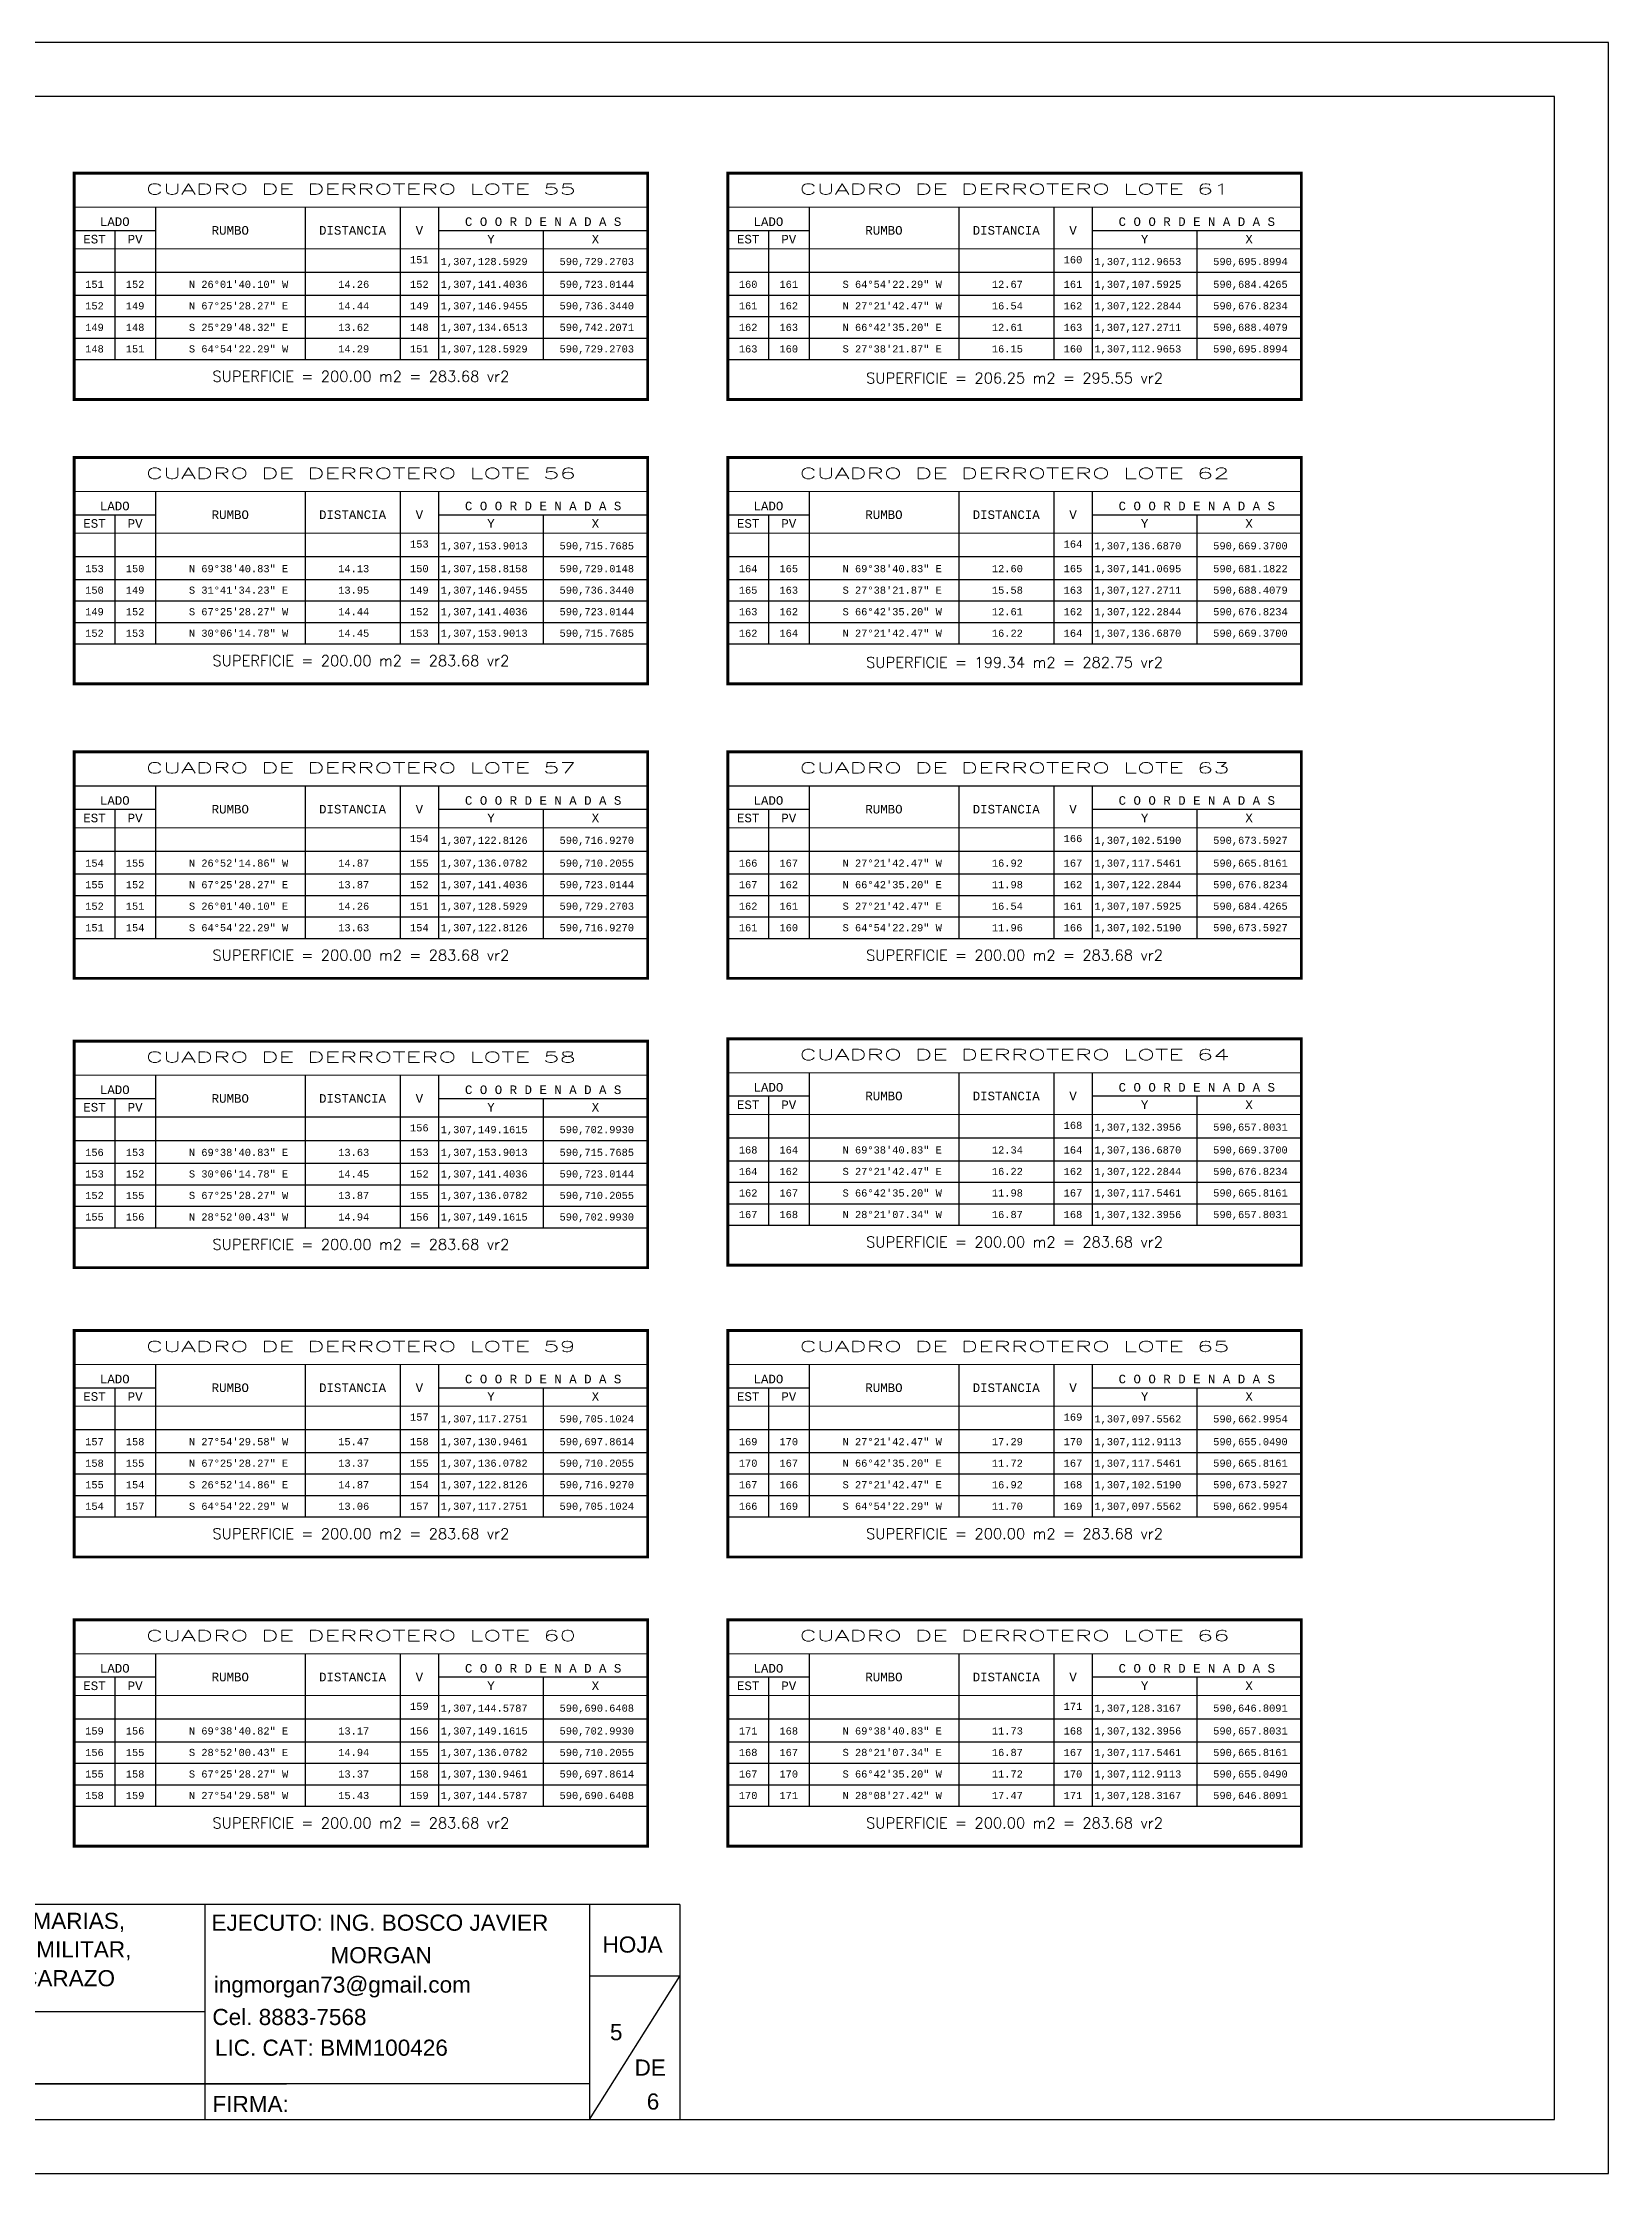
# Model space of a CAD drawing. Header units: millimetres. Extents: x 590482 to 595025, y 1306677 to 1308289.
# Drawn here: x 593651 to 594088, y 1306811 to 1307405 of the extents above; entities that cross this region are included whole.
import ezdxf
from ezdxf.enums import TextEntityAlignment as Align

# ---------------------------------------------------------------- set-up
doc = ezdxf.new("R2010")
doc.units = ezdxf.units.MM
for name, color, linetype in [('CAJETIN', 5, 'Continuous'), ('CIRCULO', 1, 'Continuous'), ('CVL_CUADCON', 1, 'Continuous'), ('CVL_CUADCON_LIN', 8, 'Continuous'), ('CVL_CUADCON_TIT', 1, 'Continuous'), ('CVL_CUADCON_TX', 2, 'Continuous'), ('poligono', 4, 'Continuous'), ('TEXTO 3', 2, 'Continuous')]:
    doc.layers.add(name, color=color, linetype=linetype)
doc.styles.add('HUECA1', font='hueca1.shx')
doc.styles.add('MONOTXT4', font='monotxt4.shx')
doc.styles.add('ROTULOS PI', font='arial.ttf', dxfattribs={"height": 3.5})

msp = doc.modelspace()

# ---------------------------------------------------------------- linework, layer by layer
msp.add_lwpolyline([(594087.613, 1307405.493), (593246.613, 1307405.493), (593246.613, 1306811.493), (594087.613, 1306811.493)], close=True)
at = {"layer": 'CAJETIN'}
msp.add_lwpolyline([(594072.613, 1307390.493), (593261.613, 1307390.493), (593261.613, 1306826.493), (594072.613, 1306826.493)], close=True, dxfattribs=at)
at = {"layer": 'CIRCULO'}
for p, q in [((593828.647, 1306866.493), (593803.448, 1306866.493)), ((593803.448, 1306826.493), (593828.647, 1306866.493)), ((593696.129, 1306856.493), (593511.18, 1306856.493)), ((593262.221, 1306836.493), (593718.902, 1306836.493)), ((593718.902, 1306836.493), (593336.678, 1306836.493)), ((593803.448, 1306836.493), (593718.902, 1306836.493))]:
    msp.add_line(p, q, dxfattribs=at)
at = {"layer": 'CVL_CUADCON', "color": 1, "linetype": 'Continuous', "const_width": 0.8, "flags": 128}
for points in [[(593659.695, 1307369.112), (593819.641, 1307369.112), (593819.641, 1307305.978), (593659.695, 1307305.978)], [(593842.011, 1307369.112), (594001.957, 1307369.112), (594001.957, 1307305.978), (593842.011, 1307305.978)], [(593659.695, 1307289.852), (593819.641, 1307289.852), (593819.641, 1307226.718), (593659.695, 1307226.718)], [(593842.011, 1307289.852), (594001.957, 1307289.852), (594001.957, 1307226.718), (593842.011, 1307226.718)], [(593659.695, 1307207.757), (593819.641, 1307207.757), (593819.641, 1307144.623), (593659.695, 1307144.623)], [(593842.011, 1307207.757), (594001.957, 1307207.757), (594001.957, 1307144.623), (593842.011, 1307144.623)], [(593659.695, 1307127.116), (593819.641, 1307127.116), (593819.641, 1307063.982), (593659.695, 1307063.982)], [(593842.011, 1307127.803), (594001.957, 1307127.803), (594001.957, 1307064.669), (593842.011, 1307064.669)], [(593659.695, 1307046.476), (593819.641, 1307046.476), (593819.641, 1306983.342), (593659.695, 1306983.342)], [(593842.011, 1307046.476), (594001.957, 1307046.476), (594001.957, 1306983.342), (593842.011, 1306983.342)], [(593659.695, 1306965.835), (593819.641, 1306965.835), (593819.641, 1306902.701), (593659.695, 1306902.701)], [(593842.011, 1306965.835), (594001.957, 1306965.835), (594001.957, 1306902.701), (593842.011, 1306902.701)]]:
    msp.add_lwpolyline(points, close=True, dxfattribs=at)
at = {"layer": 'CVL_CUADCON', "color": 1, "linetype": 'Continuous', "const_width": 0.3, "flags": 128}
for points in [[(593659.695, 1307359.614), (593819.641, 1307359.614)], [(593842.011, 1307359.614), (594001.957, 1307359.614)], [(593659.695, 1307347.978), (593819.641, 1307347.978)], [(593842.011, 1307347.978), (594001.957, 1307347.978)], [(593659.695, 1307317.112), (593819.641, 1307317.112)], [(593842.011, 1307317.112), (594001.957, 1307317.112)], [(593659.695, 1307280.354), (593819.641, 1307280.354)], [(593842.011, 1307280.354), (594001.957, 1307280.354)], [(593659.695, 1307268.718), (593819.641, 1307268.718)], [(593842.011, 1307268.718), (594001.957, 1307268.718)], [(593659.695, 1307237.852), (593819.641, 1307237.852)], [(593842.011, 1307237.852), (594001.957, 1307237.852)], [(593659.695, 1307198.259), (593819.641, 1307198.259)], [(593842.011, 1307198.259), (594001.957, 1307198.259)], [(593659.695, 1307186.623), (593819.641, 1307186.623)], [(593842.011, 1307186.623), (594001.957, 1307186.623)], [(593659.695, 1307155.757), (593819.641, 1307155.757)], [(593842.011, 1307155.757), (594001.957, 1307155.757)], [(593659.695, 1307117.618), (593819.641, 1307117.618)], [(593842.011, 1307118.305), (594001.957, 1307118.305)], [(593659.695, 1307105.982), (593819.641, 1307105.982)], [(593842.011, 1307106.669), (594001.957, 1307106.669)], [(593659.695, 1307075.116), (593819.641, 1307075.116)], [(593842.011, 1307075.803), (594001.957, 1307075.803)], [(593659.695, 1307036.978), (593819.641, 1307036.978)], [(593842.011, 1307036.978), (594001.957, 1307036.978)], [(593659.695, 1307025.342), (593819.641, 1307025.342)], [(593842.011, 1307025.342), (594001.957, 1307025.342)], [(593659.695, 1306994.476), (593819.641, 1306994.476)], [(593842.011, 1306994.476), (594001.957, 1306994.476)], [(593659.695, 1306956.337), (593819.641, 1306956.337)], [(593842.011, 1306956.337), (594001.957, 1306956.337)], [(593659.695, 1306944.701), (593819.641, 1306944.701)], [(593842.011, 1306944.701), (594001.957, 1306944.701)], [(593659.695, 1306913.835), (593819.641, 1306913.835)], [(593842.011, 1306913.835), (594001.957, 1306913.835)]]:
    msp.add_lwpolyline(points, dxfattribs=at)
at = {"layer": 'CVL_CUADCON_LIN', "color": 8, "linetype": 'Continuous'}
for p, q in [((593682.353, 1307359.614), (593682.353, 1307317.112)), ((593724.095, 1307359.614), (593724.095, 1307317.112)), ((593750.581, 1307359.614), (593750.581, 1307317.112)), ((593761.353, 1307359.614), (593761.353, 1307317.112)), ((593864.669, 1307359.614), (593864.669, 1307317.112)), ((593906.411, 1307359.614), (593906.411, 1307317.112)), ((593932.897, 1307359.614), (593932.897, 1307317.112)), ((593943.669, 1307359.614), (593943.669, 1307317.112)), ((593659.695, 1307353.158), (593682.353, 1307353.158)), ((593671.015, 1307353.158), (593671.015, 1307317.112)), ((593761.353, 1307353.158), (593819.641, 1307353.158)), ((593790.497, 1307353.158), (593790.497, 1307317.112)), ((593842.011, 1307353.158), (593864.669, 1307353.158)), ((593853.331, 1307353.158), (593853.331, 1307317.112)), ((593943.669, 1307353.158), (594001.957, 1307353.158)), ((593972.813, 1307353.158), (593972.813, 1307317.112)), ((593659.695, 1307341.468), (593819.641, 1307341.468)), ((593842.011, 1307341.468), (594001.957, 1307341.468)), ((593659.695, 1307335.112), (593819.641, 1307335.112)), ((593842.011, 1307335.112), (594001.957, 1307335.112)), ((593659.695, 1307329.112), (593819.641, 1307329.112)), ((593842.011, 1307329.112), (594001.957, 1307329.112)), ((593659.695, 1307323.112), (593819.641, 1307323.112)), ((593842.011, 1307323.112), (594001.957, 1307323.112)), ((593659.695, 1307317.112), (593819.641, 1307317.112)), ((593842.011, 1307317.112), (594001.957, 1307317.112)), ((593682.353, 1307280.354), (593682.353, 1307237.852)), ((593724.095, 1307280.354), (593724.095, 1307237.852)), ((593750.581, 1307280.354), (593750.581, 1307237.852)), ((593761.353, 1307280.354), (593761.353, 1307237.852)), ((593864.669, 1307280.354), (593864.669, 1307237.852)), ((593906.411, 1307280.354), (593906.411, 1307237.852)), ((593932.897, 1307280.354), (593932.897, 1307237.852)), ((593943.669, 1307280.354), (593943.669, 1307237.852)), ((593659.695, 1307273.898), (593682.353, 1307273.898)), ((593671.015, 1307273.898), (593671.015, 1307237.852)), ((593761.353, 1307273.898), (593819.641, 1307273.898)), ((593790.497, 1307273.898), (593790.497, 1307237.852)), ((593842.011, 1307273.898), (593864.669, 1307273.898)), ((593853.331, 1307273.898), (593853.331, 1307237.852)), ((593943.669, 1307273.898), (594001.957, 1307273.898)), ((593972.813, 1307273.898), (593972.813, 1307237.852)), ((593659.695, 1307262.208), (593819.641, 1307262.208)), ((593842.011, 1307262.208), (594001.957, 1307262.208)), ((593659.695, 1307255.852), (593819.641, 1307255.852)), ((593842.011, 1307255.852), (594001.957, 1307255.852)), ((593659.695, 1307249.852), (593819.641, 1307249.852)), ((593842.011, 1307249.852), (594001.957, 1307249.852)), ((593659.695, 1307243.852), (593819.641, 1307243.852)), ((593842.011, 1307243.852), (594001.957, 1307243.852)), ((593659.695, 1307237.852), (593819.641, 1307237.852)), ((593842.011, 1307237.852), (594001.957, 1307237.852)), ((593682.353, 1307198.259), (593682.353, 1307155.757)), ((593724.095, 1307198.259), (593724.095, 1307155.757)), ((593750.581, 1307198.259), (593750.581, 1307155.757)), ((593761.353, 1307198.259), (593761.353, 1307155.757)), ((593864.669, 1307198.259), (593864.669, 1307155.757)), ((593906.411, 1307198.259), (593906.411, 1307155.757)), ((593932.897, 1307198.259), (593932.897, 1307155.757)), ((593943.669, 1307198.259), (593943.669, 1307155.757)), ((593659.695, 1307191.803), (593682.353, 1307191.803)), ((593671.015, 1307191.803), (593671.015, 1307155.757)), ((593761.353, 1307191.803), (593819.641, 1307191.803)), ((593790.497, 1307191.803), (593790.497, 1307155.757)), ((593842.011, 1307191.803), (593864.669, 1307191.803)), ((593853.331, 1307191.803), (593853.331, 1307155.757)), ((593943.669, 1307191.803), (594001.957, 1307191.803)), ((593972.813, 1307191.803), (593972.813, 1307155.757)), ((593659.695, 1307180.113), (593819.641, 1307180.113)), ((593842.011, 1307180.113), (594001.957, 1307180.113)), ((593659.695, 1307173.757), (593819.641, 1307173.757)), ((593842.011, 1307173.757), (594001.957, 1307173.757)), ((593659.695, 1307167.757), (593819.641, 1307167.757)), ((593842.011, 1307167.757), (594001.957, 1307167.757)), ((593659.695, 1307161.757), (593819.641, 1307161.757)), ((593842.011, 1307161.757), (594001.957, 1307161.757)), ((593659.695, 1307155.757), (593819.641, 1307155.757)), ((593842.011, 1307155.757), (594001.957, 1307155.757)), ((593682.353, 1307117.618), (593682.353, 1307075.116)), ((593724.095, 1307117.618), (593724.095, 1307075.116)), ((593750.581, 1307117.618), (593750.581, 1307075.116)), ((593761.353, 1307117.618), (593761.353, 1307075.116)), ((593864.669, 1307118.305), (593864.669, 1307075.803)), ((593906.411, 1307118.305), (593906.411, 1307075.803)), ((593932.897, 1307118.305), (593932.897, 1307075.803)), ((593943.669, 1307118.305), (593943.669, 1307075.803)), ((593659.695, 1307111.162), (593682.353, 1307111.162)), ((593671.015, 1307111.162), (593671.015, 1307075.116)), ((593761.353, 1307111.162), (593819.641, 1307111.162)), ((593790.497, 1307111.162), (593790.497, 1307075.116)), ((593842.011, 1307111.849), (593864.669, 1307111.849)), ((593853.331, 1307111.849), (593853.331, 1307075.803)), ((593943.669, 1307111.849), (594001.957, 1307111.849)), ((593972.813, 1307111.849), (593972.813, 1307075.803)), ((593659.695, 1307099.472), (593819.641, 1307099.472)), ((593842.011, 1307100.159), (594001.957, 1307100.159)), ((593659.695, 1307093.116), (593819.641, 1307093.116)), ((593842.011, 1307093.803), (594001.957, 1307093.803)), ((593659.695, 1307087.116), (593819.641, 1307087.116)), ((593842.011, 1307087.803), (594001.957, 1307087.803)), ((593659.695, 1307081.116), (593819.641, 1307081.116)), ((593842.011, 1307081.803), (594001.957, 1307081.803)), ((593659.695, 1307075.116), (593819.641, 1307075.116)), ((593842.011, 1307075.803), (594001.957, 1307075.803)), ((593682.353, 1307036.978), (593682.353, 1306994.476)), ((593724.095, 1307036.978), (593724.095, 1306994.476)), ((593750.581, 1307036.978), (593750.581, 1306994.476)), ((593761.353, 1307036.978), (593761.353, 1306994.476)), ((593864.669, 1307036.978), (593864.669, 1306994.476)), ((593906.411, 1307036.978), (593906.411, 1306994.476)), ((593932.897, 1307036.978), (593932.897, 1306994.476)), ((593943.669, 1307036.978), (593943.669, 1306994.476)), ((593659.695, 1307030.522), (593682.353, 1307030.522)), ((593671.015, 1307030.522), (593671.015, 1306994.476)), ((593761.353, 1307030.522), (593819.641, 1307030.522)), ((593790.497, 1307030.522), (593790.497, 1306994.476)), ((593842.011, 1307030.522), (593864.669, 1307030.522)), ((593853.331, 1307030.522), (593853.331, 1306994.476)), ((593943.669, 1307030.522), (594001.957, 1307030.522)), ((593972.813, 1307030.522), (593972.813, 1306994.476)), ((593659.695, 1307018.832), (593819.641, 1307018.832)), ((593842.011, 1307018.832), (594001.957, 1307018.832)), ((593659.695, 1307012.476), (593819.641, 1307012.476)), ((593842.011, 1307012.476), (594001.957, 1307012.476)), ((593659.695, 1307006.476), (593819.641, 1307006.476)), ((593842.011, 1307006.476), (594001.957, 1307006.476)), ((593659.695, 1307000.476), (593819.641, 1307000.476)), ((593842.011, 1307000.476), (594001.957, 1307000.476)), ((593659.695, 1306994.476), (593819.641, 1306994.476)), ((593842.011, 1306994.476), (594001.957, 1306994.476)), ((593682.353, 1306956.337), (593682.353, 1306913.835)), ((593724.095, 1306956.337), (593724.095, 1306913.835)), ((593750.581, 1306956.337), (593750.581, 1306913.835)), ((593761.353, 1306956.337), (593761.353, 1306913.835)), ((593864.669, 1306956.337), (593864.669, 1306913.835)), ((593906.411, 1306956.337), (593906.411, 1306913.835)), ((593932.897, 1306956.337), (593932.897, 1306913.835)), ((593943.669, 1306956.337), (593943.669, 1306913.835)), ((593659.695, 1306949.881), (593682.353, 1306949.881)), ((593671.015, 1306949.881), (593671.015, 1306913.835)), ((593761.353, 1306949.881), (593819.641, 1306949.881)), ((593790.497, 1306949.881), (593790.497, 1306913.835)), ((593842.011, 1306949.881), (593864.669, 1306949.881)), ((593853.331, 1306949.881), (593853.331, 1306913.835)), ((593943.669, 1306949.881), (594001.957, 1306949.881)), ((593972.813, 1306949.881), (593972.813, 1306913.835)), ((593659.695, 1306938.191), (593819.641, 1306938.191)), ((593842.011, 1306938.191), (594001.957, 1306938.191)), ((593659.695, 1306931.835), (593819.641, 1306931.835)), ((593842.011, 1306931.835), (594001.957, 1306931.835)), ((593659.695, 1306925.835), (593819.641, 1306925.835)), ((593842.011, 1306925.835), (594001.957, 1306925.835)), ((593659.695, 1306919.835), (593819.641, 1306919.835)), ((593842.011, 1306919.835), (594001.957, 1306919.835)), ((593659.695, 1306913.835), (593819.641, 1306913.835)), ((593842.011, 1306913.835), (594001.957, 1306913.835))]:
    msp.add_line(p, q, dxfattribs=at)
at = {"layer": 'poligono'}
for p, q in [((593828.647, 1306886.493), (593261.613, 1306886.493)), ((593696.129, 1306886.493), (593696.129, 1306826.493)), ((593803.448, 1306886.493), (593803.448, 1306826.493)), ((593828.647, 1306886.493), (593828.647, 1306826.493))]:
    msp.add_line(p, q, dxfattribs=at)

# ---------------------------------------------------------------- texts
at = {"layer": 'CVL_CUADCON_TIT', "color": 1, "style": 'HUECA1'}
for s, width, p, p2 in [('CUADRO DE DERROTERO LOTE 55', 1.460123, (593679.695, 1307363.172), (593799.641, 1307363.172)), ('CUADRO DE DERROTERO LOTE 61', 1.486838, (593862.011, 1307363.172), (593981.957, 1307363.172)), ('CUADRO DE DERROTERO LOTE 56', 1.464736, (593679.695, 1307283.912), (593799.641, 1307283.912)), ('CUADRO DE DERROTERO LOTE 62', 1.461643, (593862.011, 1307283.912), (593981.957, 1307283.912)), ('CUADRO DE DERROTERO LOTE 57', 1.463035, (593679.695, 1307201.817), (593799.641, 1307201.817)), ('CUADRO DE DERROTERO LOTE 63', 1.463009, (593862.011, 1307201.817), (593981.957, 1307201.817)), ('CUADRO DE DERROTERO LOTE 58', 1.461193, (593679.695, 1307121.176), (593799.641, 1307121.176)), ('CUADRO DE DERROTERO LOTE 64', 1.459697, (593862.011, 1307121.863), (593981.957, 1307121.863)), ('CUADRO DE DERROTERO LOTE 59', 1.465093, (593679.695, 1307040.536), (593799.641, 1307040.536)), ('CUADRO DE DERROTERO LOTE 65', 1.460123, (593862.011, 1307040.536), (593981.957, 1307040.536)), ('CUADRO DE DERROTERO LOTE 60', 1.453559, (593679.695, 1306959.895), (593799.641, 1306959.895)), ('CUADRO DE DERROTERO LOTE 66', 1.464736, (593862.011, 1306959.895), (593981.957, 1306959.895))]:
    msp.add_text(s, height=3, dxfattribs=dict(at, width=width)).set_placement(p, p2, align=Align.FIT)
at = {"layer": 'CVL_CUADCON_TIT', "color": 1, "style": 'MONOTXT4'}
for s, p in [('LADO', (593671.015, 1307354.376)), ('C O O R D E N A D A S', (593790.495, 1307354.376)), ('LADO', (593853.331, 1307354.376)), ('C O O R D E N A D A S', (593972.811, 1307354.376)), ('EST', (593665.355, 1307349.504)), ('PV', (593676.695, 1307349.504)), ('Y', (593775.935, 1307349.504)), ('X', (593805.075, 1307349.504)), ('EST', (593847.671, 1307349.504)), ('PV', (593859.011, 1307349.504)), ('Y', (593958.251, 1307349.504)), ('X', (593987.391, 1307349.504)), ('LADO', (593671.015, 1307275.116)), ('C O O R D E N A D A S', (593790.495, 1307275.116)), ('LADO', (593853.331, 1307275.116)), ('C O O R D E N A D A S', (593972.811, 1307275.116)), ('EST', (593665.355, 1307270.244)), ('PV', (593676.695, 1307270.244)), ('Y', (593775.935, 1307270.244)), ('X', (593805.075, 1307270.244)), ('EST', (593847.671, 1307270.244)), ('PV', (593859.011, 1307270.244)), ('Y', (593958.251, 1307270.244)), ('X', (593987.391, 1307270.244)), ('LADO', (593671.015, 1307193.021)), ('C O O R D E N A D A S', (593790.495, 1307193.021)), ('LADO', (593853.331, 1307193.021)), ('C O O R D E N A D A S', (593972.811, 1307193.021)), ('EST', (593665.355, 1307188.149)), ('PV', (593676.695, 1307188.149)), ('Y', (593775.935, 1307188.149)), ('X', (593805.075, 1307188.149)), ('EST', (593847.671, 1307188.149)), ('PV', (593859.011, 1307188.149)), ('Y', (593958.251, 1307188.149)), ('X', (593987.391, 1307188.149)), ('LADO', (593671.015, 1307112.38)), ('C O O R D E N A D A S', (593790.495, 1307112.38)), ('LADO', (593853.331, 1307113.067)), ('C O O R D E N A D A S', (593972.811, 1307113.067)), ('EST', (593665.355, 1307107.508)), ('PV', (593676.695, 1307107.508)), ('Y', (593775.935, 1307107.508)), ('X', (593805.075, 1307107.508)), ('EST', (593847.671, 1307108.195)), ('PV', (593859.011, 1307108.195)), ('Y', (593958.251, 1307108.195)), ('X', (593987.391, 1307108.195)), ('LADO', (593671.015, 1307031.74)), ('C O O R D E N A D A S', (593790.495, 1307031.74)), ('LADO', (593853.331, 1307031.74)), ('C O O R D E N A D A S', (593972.811, 1307031.74)), ('EST', (593665.355, 1307026.868)), ('PV', (593676.695, 1307026.868)), ('Y', (593775.935, 1307026.868)), ('X', (593805.075, 1307026.868)), ('EST', (593847.671, 1307026.868)), ('PV', (593859.011, 1307026.868)), ('Y', (593958.251, 1307026.868)), ('X', (593987.391, 1307026.868)), ('EST', (593665.355, 1306946.227)), ('LADO', (593671.015, 1306951.099)), ('PV', (593676.695, 1306946.227)), ('C O O R D E N A D A S', (593790.495, 1306951.099)), ('Y', (593775.935, 1306946.227)), ('X', (593805.075, 1306946.227)), ('EST', (593847.671, 1306946.227)), ('LADO', (593853.331, 1306951.099)), ('PV', (593859.011, 1306946.227)), ('C O O R D E N A D A S', (593972.811, 1306951.099)), ('Y', (593958.251, 1306946.227)), ('X', (593987.391, 1306946.227))]:
    msp.add_text(s, height=2.4, dxfattribs=at).set_placement(p, align=Align.CENTER)
at = {"layer": 'CVL_CUADCON_TIT', "color": 1}
for s, height, style, p in [('RUMBO', 2.4, 'MONOTXT4', (593703.235, 1307353.152)), ('DISTANCIA', 2.4, 'MONOTXT4', (593737.335, 1307353.152)), ('V', 2.4, 'MONOTXT4', (593755.975, 1307353.152)), ('RUMBO', 2.4, 'MONOTXT4', (593885.551, 1307353.152)), ('DISTANCIA', 2.4, 'MONOTXT4', (593919.651, 1307353.152)), ('V', 2.4, 'MONOTXT4', (593938.291, 1307353.152)), ('SUPERFICIE = 200.00 m2 = 283.68 vr2', 3, 'HUECA1', (593739.668, 1307312.451)), ('SUPERFICIE = 206.25 m2 = 295.55 vr2', 3, 'HUECA1', (593921.984, 1307311.978)), ('RUMBO', 2.4, 'MONOTXT4', (593703.235, 1307273.892)), ('DISTANCIA', 2.4, 'MONOTXT4', (593737.335, 1307273.892)), ('V', 2.4, 'MONOTXT4', (593755.975, 1307273.892)), ('RUMBO', 2.4, 'MONOTXT4', (593885.551, 1307273.892)), ('DISTANCIA', 2.4, 'MONOTXT4', (593919.651, 1307273.892)), ('V', 2.4, 'MONOTXT4', (593938.291, 1307273.892)), ('SUPERFICIE = 200.00 m2 = 283.68 vr2', 3, 'HUECA1', (593739.668, 1307233.191)), ('SUPERFICIE = 199.34 m2 = 282.75 vr2', 3, 'HUECA1', (593921.984, 1307232.718)), ('RUMBO', 2.4, 'MONOTXT4', (593703.235, 1307191.797)), ('DISTANCIA', 2.4, 'MONOTXT4', (593737.335, 1307191.797)), ('V', 2.4, 'MONOTXT4', (593755.975, 1307191.797)), ('RUMBO', 2.4, 'MONOTXT4', (593885.551, 1307191.797)), ('DISTANCIA', 2.4, 'MONOTXT4', (593919.651, 1307191.797)), ('V', 2.4, 'MONOTXT4', (593938.291, 1307191.797)), ('SUPERFICIE = 200.00 m2 = 283.68 vr2', 3, 'HUECA1', (593739.668, 1307151.096)), ('SUPERFICIE = 200.00 m2 = 283.68 vr2', 3, 'HUECA1', (593921.984, 1307151.096)), ('RUMBO', 2.4, 'MONOTXT4', (593703.235, 1307111.156)), ('DISTANCIA', 2.4, 'MONOTXT4', (593737.335, 1307111.156)), ('V', 2.4, 'MONOTXT4', (593755.975, 1307111.156)), ('RUMBO', 2.4, 'MONOTXT4', (593885.551, 1307111.843)), ('DISTANCIA', 2.4, 'MONOTXT4', (593919.651, 1307111.843)), ('V', 2.4, 'MONOTXT4', (593938.291, 1307111.843)), ('SUPERFICIE = 200.00 m2 = 283.68 vr2', 3, 'HUECA1', (593739.668, 1307070.455)), ('SUPERFICIE = 200.00 m2 = 283.68 vr2', 3, 'HUECA1', (593921.984, 1307071.142)), ('RUMBO', 2.4, 'MONOTXT4', (593703.235, 1307030.516)), ('DISTANCIA', 2.4, 'MONOTXT4', (593737.335, 1307030.516)), ('V', 2.4, 'MONOTXT4', (593755.975, 1307030.516)), ('RUMBO', 2.4, 'MONOTXT4', (593885.551, 1307030.516)), ('DISTANCIA', 2.4, 'MONOTXT4', (593919.651, 1307030.516)), ('V', 2.4, 'MONOTXT4', (593938.291, 1307030.516)), ('SUPERFICIE = 200.00 m2 = 283.68 vr2', 3, 'HUECA1', (593739.668, 1306989.815)), ('SUPERFICIE = 200.00 m2 = 283.68 vr2', 3, 'HUECA1', (593921.984, 1306989.815)), ('RUMBO', 2.4, 'MONOTXT4', (593703.235, 1306949.875)), ('DISTANCIA', 2.4, 'MONOTXT4', (593737.335, 1306949.875)), ('V', 2.4, 'MONOTXT4', (593755.975, 1306949.875)), ('RUMBO', 2.4, 'MONOTXT4', (593885.551, 1306949.875)), ('DISTANCIA', 2.4, 'MONOTXT4', (593919.651, 1306949.875)), ('V', 2.4, 'MONOTXT4', (593938.291, 1306949.875)), ('SUPERFICIE = 200.00 m2 = 283.68 vr2', 3, 'HUECA1', (593739.668, 1306909.174)), ('SUPERFICIE = 200.00 m2 = 283.68 vr2', 3, 'HUECA1', (593921.984, 1306909.174))]:
    msp.add_text(s, height=height, dxfattribs=dict(at, style=style)).set_placement(p, align=Align.MIDDLE)
at = {"layer": 'CVL_CUADCON_TX', "color": 2, "style": 'MONOTXT4'}
for s, p in [('151', (593755.967, 1307343.968)), ('160', (593938.283, 1307343.968)), ('151', (593665.355, 1307337.112)), ('152', (593676.684, 1307337.112)), ('152', (593755.967, 1307337.112)), ('160', (593847.671, 1307337.112)), ('161', (593859, 1307337.112)), ('161', (593938.283, 1307337.112)), ('152', (593665.355, 1307331.112)), ('149', (593676.684, 1307331.112)), ('149', (593755.967, 1307331.112)), ('161', (593847.671, 1307331.112)), ('162', (593859, 1307331.112)), ('162', (593938.283, 1307331.112)), ('149', (593665.355, 1307325.112)), ('148', (593676.684, 1307325.112)), ('148', (593755.967, 1307325.112)), ('162', (593847.671, 1307325.112)), ('163', (593859, 1307325.112)), ('163', (593938.283, 1307325.112)), ('148', (593665.355, 1307319.112)), ('151', (593676.684, 1307319.112)), ('151', (593755.967, 1307319.112)), ('163', (593847.671, 1307319.112)), ('160', (593859, 1307319.112)), ('160', (593938.283, 1307319.112)), ('153', (593755.967, 1307264.708)), ('164', (593938.283, 1307264.708)), ('153', (593665.355, 1307257.852)), ('150', (593676.684, 1307257.852)), ('150', (593755.967, 1307257.852)), ('164', (593847.671, 1307257.852)), ('165', (593859, 1307257.852)), ('165', (593938.283, 1307257.852)), ('150', (593665.355, 1307251.852)), ('149', (593676.684, 1307251.852)), ('149', (593755.967, 1307251.852)), ('165', (593847.671, 1307251.852)), ('163', (593859, 1307251.852)), ('163', (593938.283, 1307251.852)), ('149', (593665.355, 1307245.852)), ('152', (593676.684, 1307245.852)), ('152', (593755.967, 1307245.852)), ('163', (593847.671, 1307245.852)), ('162', (593859, 1307245.852)), ('162', (593938.283, 1307245.852)), ('152', (593665.355, 1307239.852)), ('153', (593676.684, 1307239.852)), ('153', (593755.967, 1307239.852)), ('162', (593847.671, 1307239.852)), ('164', (593859, 1307239.852)), ('164', (593938.283, 1307239.852)), ('154', (593755.967, 1307182.613)), ('166', (593938.283, 1307182.613)), ('154', (593665.355, 1307175.757)), ('155', (593676.684, 1307175.757)), ('155', (593755.967, 1307175.757)), ('166', (593847.671, 1307175.757)), ('167', (593859, 1307175.757)), ('167', (593938.283, 1307175.757)), ('155', (593665.355, 1307169.757)), ('152', (593676.684, 1307169.757)), ('152', (593755.967, 1307169.757)), ('167', (593847.671, 1307169.757)), ('162', (593859, 1307169.757)), ('162', (593938.283, 1307169.757)), ('152', (593665.355, 1307163.757)), ('151', (593676.684, 1307163.757)), ('151', (593755.967, 1307163.757)), ('162', (593847.671, 1307163.757)), ('161', (593859, 1307163.757)), ('161', (593938.283, 1307163.757)), ('151', (593665.355, 1307157.757)), ('154', (593676.684, 1307157.757)), ('154', (593755.967, 1307157.757)), ('161', (593847.671, 1307157.757)), ('160', (593859, 1307157.757)), ('166', (593938.283, 1307157.757)), ('156', (593755.967, 1307101.972)), ('168', (593938.283, 1307102.659)), ('156', (593665.355, 1307095.116)), ('153', (593676.684, 1307095.116)), ('153', (593755.967, 1307095.116)), ('168', (593847.671, 1307095.803)), ('164', (593859, 1307095.803)), ('164', (593938.283, 1307095.803)), ('153', (593665.355, 1307089.116)), ('152', (593676.684, 1307089.116)), ('152', (593755.967, 1307089.116)), ('164', (593847.671, 1307089.803)), ('162', (593859, 1307089.803)), ('162', (593938.283, 1307089.803)), ('152', (593665.355, 1307083.116)), ('162', (593847.671, 1307083.803)), ('167', (593859, 1307083.803)), ('167', (593938.283, 1307083.803)), ('155', (593676.684, 1307083.116)), ('155', (593755.967, 1307083.116)), ('167', (593847.671, 1307077.803)), ('168', (593859, 1307077.803)), ('168', (593938.283, 1307077.803)), ('155', (593665.355, 1307077.116)), ('156', (593676.684, 1307077.116)), ('156', (593755.967, 1307077.116)), ('157', (593755.967, 1307021.332)), ('169', (593938.283, 1307021.332)), ('157', (593665.355, 1307014.476)), ('158', (593676.684, 1307014.476)), ('158', (593755.967, 1307014.476)), ('169', (593847.671, 1307014.476)), ('170', (593859, 1307014.476)), ('170', (593938.283, 1307014.476)), ('158', (593665.355, 1307008.476)), ('155', (593676.684, 1307008.476)), ('155', (593755.967, 1307008.476)), ('170', (593847.671, 1307008.476)), ('167', (593859, 1307008.476)), ('167', (593938.283, 1307008.476)), ('155', (593665.355, 1307002.476)), ('154', (593676.684, 1307002.476)), ('154', (593755.967, 1307002.476)), ('167', (593847.671, 1307002.476)), ('166', (593859, 1307002.476)), ('168', (593938.283, 1307002.476)), ('154', (593665.355, 1306996.476)), ('157', (593676.684, 1306996.476)), ('157', (593755.967, 1306996.476)), ('166', (593847.671, 1306996.476)), ('169', (593859, 1306996.476)), ('169', (593938.283, 1306996.476)), ('159', (593755.967, 1306940.691)), ('171', (593938.283, 1306940.691)), ('159', (593665.355, 1306933.835)), ('156', (593676.684, 1306933.835)), ('156', (593755.967, 1306933.835)), ('171', (593847.671, 1306933.835)), ('168', (593859, 1306933.835)), ('168', (593938.283, 1306933.835)), ('156', (593665.355, 1306927.835)), ('155', (593676.684, 1306927.835)), ('155', (593755.967, 1306927.835)), ('168', (593847.671, 1306927.835)), ('167', (593859, 1306927.835)), ('167', (593938.283, 1306927.835)), ('155', (593665.355, 1306921.835)), ('158', (593676.684, 1306921.835)), ('158', (593755.967, 1306921.835)), ('167', (593847.671, 1306921.835)), ('170', (593859, 1306921.835)), ('170', (593938.283, 1306921.835)), ('158', (593665.355, 1306915.835)), ('159', (593676.684, 1306915.835)), ('159', (593755.967, 1306915.835)), ('170', (593847.671, 1306915.835)), ('171', (593859, 1306915.835)), ('171', (593938.283, 1306915.835))]:
    msp.add_text(s, height=2, dxfattribs=at).set_placement(p, align=Align.CENTER)
for s, p in [('1,307,128.5929', (593761.935, 1307343.468)), ('590,729.2703', (593795.075, 1307343.468)), ('1,307,112.9653', (593944.251, 1307343.468)), ('590,695.8994', (593977.391, 1307343.468)), ('N 26%%d01\'40.10" W', (593691.695, 1307337.112)), ('14.26', (593733.335, 1307337.112)), ('1,307,141.4036', (593761.935, 1307337.112)), ('590,723.0144', (593795.075, 1307337.112)), ('S 64%%d54\'22.29" W', (593874.011, 1307337.112)), ('12.67', (593915.651, 1307337.112)), ('1,307,107.5925', (593944.251, 1307337.112)), ('590,684.4265', (593977.391, 1307337.112)), ('N 67%%d25\'28.27" E', (593691.695, 1307331.112)), ('14.44', (593733.335, 1307331.112)), ('1,307,146.9455', (593761.935, 1307331.112)), ('590,736.3440', (593795.075, 1307331.112)), ('N 27%%d21\'42.47" W', (593874.011, 1307331.112)), ('16.54', (593915.651, 1307331.112)), ('1,307,122.2844', (593944.251, 1307331.112)), ('590,676.8234', (593977.391, 1307331.112)), ('S 25%%d29\'48.32" E', (593691.695, 1307325.112)), ('13.62', (593733.335, 1307325.112)), ('1,307,134.6513', (593761.935, 1307325.112)), ('590,742.2071', (593795.075, 1307325.112)), ('N 66%%d42\'35.20" E', (593874.011, 1307325.112)), ('12.61', (593915.651, 1307325.112)), ('1,307,127.2711', (593944.251, 1307325.112)), ('590,688.4079', (593977.391, 1307325.112)), ('S 64%%d54\'22.29" W', (593691.695, 1307319.112)), ('14.29', (593733.335, 1307319.112)), ('1,307,128.5929', (593761.935, 1307319.112)), ('590,729.2703', (593795.075, 1307319.112)), ('S 27%%d38\'21.87" E', (593874.011, 1307319.112)), ('16.15', (593915.651, 1307319.112)), ('1,307,112.9653', (593944.251, 1307319.112)), ('590,695.8994', (593977.391, 1307319.112)), ('1,307,153.9013', (593761.935, 1307264.208)), ('590,715.7685', (593795.075, 1307264.208)), ('1,307,136.6870', (593944.251, 1307264.208)), ('590,669.3700', (593977.391, 1307264.208)), ('N 69%%d38\'40.83" E', (593691.695, 1307257.852)), ('14.13', (593733.335, 1307257.852)), ('1,307,158.8158', (593761.935, 1307257.852)), ('590,729.0148', (593795.075, 1307257.852)), ('N 69%%d38\'40.83" E', (593874.011, 1307257.852)), ('12.60', (593915.651, 1307257.852)), ('1,307,141.0695', (593944.251, 1307257.852)), ('590,681.1822', (593977.391, 1307257.852)), ('S 31%%d41\'34.23" E', (593691.695, 1307251.852)), ('13.95', (593733.335, 1307251.852)), ('1,307,146.9455', (593761.935, 1307251.852)), ('590,736.3440', (593795.075, 1307251.852)), ('S 27%%d38\'21.87" E', (593874.011, 1307251.852)), ('15.58', (593915.651, 1307251.852)), ('1,307,127.2711', (593944.251, 1307251.852)), ('590,688.4079', (593977.391, 1307251.852)), ('S 67%%d25\'28.27" W', (593691.695, 1307245.852)), ('14.44', (593733.335, 1307245.852)), ('1,307,141.4036', (593761.935, 1307245.852)), ('590,723.0144', (593795.075, 1307245.852)), ('S 66%%d42\'35.20" W', (593874.011, 1307245.852)), ('12.61', (593915.651, 1307245.852)), ('1,307,122.2844', (593944.251, 1307245.852)), ('590,676.8234', (593977.391, 1307245.852)), ('N 30%%d06\'14.78" W', (593691.695, 1307239.852)), ('14.45', (593733.335, 1307239.852)), ('1,307,153.9013', (593761.935, 1307239.852)), ('590,715.7685', (593795.075, 1307239.852)), ('N 27%%d21\'42.47" W', (593874.011, 1307239.852)), ('16.22', (593915.651, 1307239.852)), ('1,307,136.6870', (593944.251, 1307239.852)), ('590,669.3700', (593977.391, 1307239.852)), ('1,307,122.8126', (593761.935, 1307182.113)), ('590,716.9270', (593795.075, 1307182.113)), ('1,307,102.5190', (593944.251, 1307182.113)), ('590,673.5927', (593977.391, 1307182.113)), ('N 26%%d52\'14.86" W', (593691.695, 1307175.757)), ('14.87', (593733.335, 1307175.757)), ('1,307,136.0782', (593761.935, 1307175.757)), ('590,710.2055', (593795.075, 1307175.757)), ('N 27%%d21\'42.47" W', (593874.011, 1307175.757)), ('16.92', (593915.651, 1307175.757)), ('1,307,117.5461', (593944.251, 1307175.757)), ('590,665.8161', (593977.391, 1307175.757)), ('N 67%%d25\'28.27" E', (593691.695, 1307169.757)), ('13.87', (593733.335, 1307169.757)), ('1,307,141.4036', (593761.935, 1307169.757)), ('590,723.0144', (593795.075, 1307169.757)), ('N 66%%d42\'35.20" E', (593874.011, 1307169.757)), ('11.98', (593915.651, 1307169.757)), ('1,307,122.2844', (593944.251, 1307169.757)), ('590,676.8234', (593977.391, 1307169.757)), ('S 26%%d01\'40.10" E', (593691.695, 1307163.757)), ('14.26', (593733.335, 1307163.757)), ('1,307,128.5929', (593761.935, 1307163.757)), ('590,729.2703', (593795.075, 1307163.757)), ('S 27%%d21\'42.47" E', (593874.011, 1307163.757)), ('16.54', (593915.651, 1307163.757)), ('1,307,107.5925', (593944.251, 1307163.757)), ('590,684.4265', (593977.391, 1307163.757)), ('S 64%%d54\'22.29" W', (593691.695, 1307157.757)), ('13.63', (593733.335, 1307157.757)), ('1,307,122.8126', (593761.935, 1307157.757)), ('590,716.9270', (593795.075, 1307157.757)), ('S 64%%d54\'22.29" W', (593874.011, 1307157.757)), ('11.96', (593915.651, 1307157.757)), ('1,307,102.5190', (593944.251, 1307157.757)), ('590,673.5927', (593977.391, 1307157.757)), ('1,307,149.1615', (593761.935, 1307101.472)), ('590,702.9930', (593795.075, 1307101.472)), ('1,307,132.3956', (593944.251, 1307102.159)), ('590,657.8031', (593977.391, 1307102.159)), ('N 69%%d38\'40.83" E', (593691.695, 1307095.116)), ('13.63', (593733.335, 1307095.116)), ('1,307,153.9013', (593761.935, 1307095.116)), ('590,715.7685', (593795.075, 1307095.116)), ('N 69%%d38\'40.83" E', (593874.011, 1307095.803)), ('12.34', (593915.651, 1307095.803)), ('1,307,136.6870', (593944.251, 1307095.803)), ('590,669.3700', (593977.391, 1307095.803)), ('S 30%%d06\'14.78" E', (593691.695, 1307089.116)), ('14.45', (593733.335, 1307089.116)), ('1,307,141.4036', (593761.935, 1307089.116)), ('590,723.0144', (593795.075, 1307089.116)), ('S 27%%d21\'42.47" E', (593874.011, 1307089.803)), ('16.22', (593915.651, 1307089.803)), ('1,307,122.2844', (593944.251, 1307089.803)), ('590,676.8234', (593977.391, 1307089.803)), ('S 67%%d25\'28.27" W', (593691.695, 1307083.116)), ('13.87', (593733.335, 1307083.116)), ('1,307,136.0782', (593761.935, 1307083.116)), ('590,710.2055', (593795.075, 1307083.116)), ('S 66%%d42\'35.20" W', (593874.011, 1307083.803)), ('11.98', (593915.651, 1307083.803)), ('1,307,117.5461', (593944.251, 1307083.803)), ('590,665.8161', (593977.391, 1307083.803)), ('N 28%%d52\'00.43" W', (593691.695, 1307077.116)), ('N 28%%d21\'07.34" W', (593874.011, 1307077.803)), ('16.87', (593915.651, 1307077.803)), ('1,307,132.3956', (593944.251, 1307077.803)), ('590,657.8031', (593977.391, 1307077.803)), ('14.94', (593733.335, 1307077.116)), ('1,307,149.1615', (593761.935, 1307077.116)), ('590,702.9930', (593795.075, 1307077.116)), ('1,307,117.2751', (593761.935, 1307020.832)), ('590,705.1024', (593795.075, 1307020.832)), ('1,307,097.5562', (593944.251, 1307020.832)), ('590,662.9954', (593977.391, 1307020.832)), ('N 27%%d54\'29.58" W', (593691.695, 1307014.476)), ('15.47', (593733.335, 1307014.476)), ('1,307,130.9461', (593761.935, 1307014.476)), ('590,697.8614', (593795.075, 1307014.476)), ('N 27%%d21\'42.47" W', (593874.011, 1307014.476)), ('17.29', (593915.651, 1307014.476)), ('1,307,112.9113', (593944.251, 1307014.476)), ('590,655.0490', (593977.391, 1307014.476)), ('N 67%%d25\'28.27" E', (593691.695, 1307008.476)), ('13.37', (593733.335, 1307008.476)), ('1,307,136.0782', (593761.935, 1307008.476)), ('590,710.2055', (593795.075, 1307008.476)), ('N 66%%d42\'35.20" E', (593874.011, 1307008.476)), ('11.72', (593915.651, 1307008.476)), ('1,307,117.5461', (593944.251, 1307008.476)), ('590,665.8161', (593977.391, 1307008.476)), ('S 26%%d52\'14.86" E', (593691.695, 1307002.476)), ('14.87', (593733.335, 1307002.476)), ('1,307,122.8126', (593761.935, 1307002.476)), ('590,716.9270', (593795.075, 1307002.476)), ('S 27%%d21\'42.47" E', (593874.011, 1307002.476)), ('16.92', (593915.651, 1307002.476)), ('1,307,102.5190', (593944.251, 1307002.476)), ('590,673.5927', (593977.391, 1307002.476)), ('S 64%%d54\'22.29" W', (593691.695, 1306996.476)), ('13.06', (593733.335, 1306996.476)), ('1,307,117.2751', (593761.935, 1306996.476)), ('590,705.1024', (593795.075, 1306996.476)), ('S 64%%d54\'22.29" W', (593874.011, 1306996.476)), ('11.70', (593915.651, 1306996.476)), ('1,307,097.5562', (593944.251, 1306996.476)), ('590,662.9954', (593977.391, 1306996.476)), ('1,307,144.5787', (593761.935, 1306940.191)), ('590,690.6408', (593795.075, 1306940.191)), ('1,307,128.3167', (593944.251, 1306940.191)), ('590,646.8091', (593977.391, 1306940.191)), ('N 69%%d38\'40.82" E', (593691.695, 1306933.835)), ('13.17', (593733.335, 1306933.835)), ('1,307,149.1615', (593761.935, 1306933.835)), ('590,702.9930', (593795.075, 1306933.835)), ('N 69%%d38\'40.83" E', (593874.011, 1306933.835)), ('11.73', (593915.651, 1306933.835)), ('1,307,132.3956', (593944.251, 1306933.835)), ('590,657.8031', (593977.391, 1306933.835)), ('S 28%%d52\'00.43" E', (593691.695, 1306927.835)), ('14.94', (593733.335, 1306927.835)), ('1,307,136.0782', (593761.935, 1306927.835)), ('590,710.2055', (593795.075, 1306927.835)), ('S 28%%d21\'07.34" E', (593874.011, 1306927.835)), ('16.87', (593915.651, 1306927.835)), ('1,307,117.5461', (593944.251, 1306927.835)), ('590,665.8161', (593977.391, 1306927.835)), ('S 67%%d25\'28.27" W', (593691.695, 1306921.835)), ('13.37', (593733.335, 1306921.835)), ('1,307,130.9461', (593761.935, 1306921.835)), ('590,697.8614', (593795.075, 1306921.835)), ('S 66%%d42\'35.20" W', (593874.011, 1306921.835)), ('11.72', (593915.651, 1306921.835)), ('1,307,112.9113', (593944.251, 1306921.835)), ('590,655.0490', (593977.391, 1306921.835)), ('N 27%%d54\'29.58" W', (593691.695, 1306915.835)), ('15.43', (593733.335, 1306915.835)), ('1,307,144.5787', (593761.935, 1306915.835)), ('590,690.6408', (593795.075, 1306915.835)), ('N 28%%d08\'27.42" W', (593874.011, 1306915.835)), ('17.47', (593915.651, 1306915.835)), ('1,307,128.3167', (593944.251, 1306915.835)), ('590,646.8091', (593977.391, 1306915.835))]:
    msp.add_text(s, height=2, dxfattribs=at).set_placement(p)
at = {"layer": 'TEXTO 3', "style": 'ROTULOS PI'}
for s, p in [('UBICACION: KM 50, ENTRADA DIANOVA LAS MARIAS,', (593512.527, 1306879.643)), ('EJECUTO: ING. BOSCO JAVIER', (593697.979, 1306879.131)), ('HOJA', (593807.055, 1306873.036)), ('234.21 MTS. AL SUROESTE, FRENTE A BASE MILITAR,', (593512.527, 1306871.694)), ('MORGAN', (593731.172, 1306870.083)), ('MUNICIPIO DE SANTA TERESA, DEPTO. DE CARAZO', (593512.527, 1306863.653)), ('ingmorgan73@gmail.com', (593698.636, 1306861.877)), ('Cel. 8883-7568', (593698.241, 1306852.844)), ('LIC. CAT: BMM100426', (593698.944, 1306844.28)), ('5', (593809.127, 1306848.618)), ('DE', (593815.999, 1306838.747)), ('FIRMA:', (593698.269, 1306828.584)), ('6', (593819.397, 1306829.278))]:
    msp.add_text(s, height=4.5, dxfattribs=at).set_placement(p)

doc.saveas('drawing.dxf')
